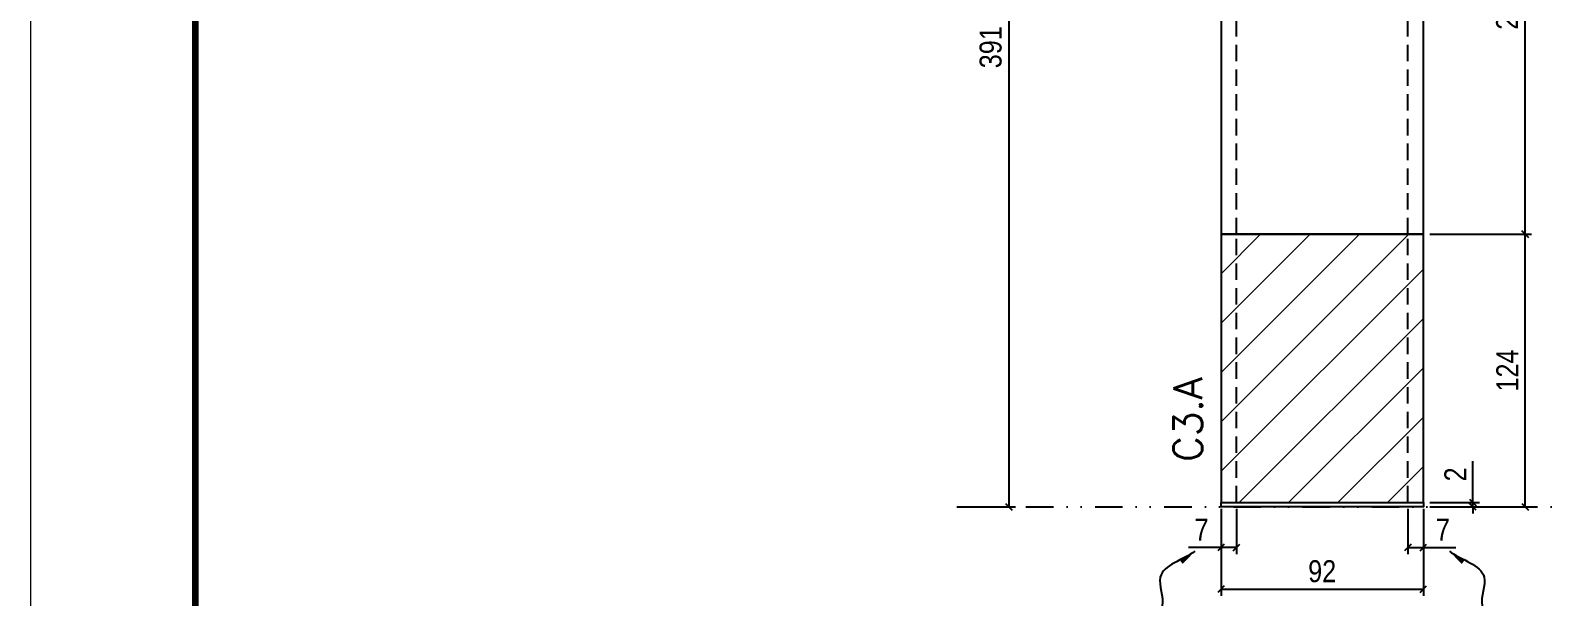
# Model space of a CAD drawing. Extents: x 2949 to 9203, y -16089 to 12527.
# Drawn here: x 4534 to 5225, y 2639 to 2896 of the extents above; entities that cross this region are included whole.
import ezdxf

# ---------------------------------------------------------------- set-up
doc = ezdxf.new("R2010")
doc.units = 0
for name, pattern in [('DASHED', [0.75, 0.5, -0.25]), ('DIVIDE2', [0.625, 0.25, -0.125, 0, -0.125, 0, -0.125]), ('HIDDEN', [0.375, 0.25, -0.125])]:
    doc.linetypes.add(name, pattern=pattern)
for name, color, linetype in [('COTA', 241, 'Continuous'), ('cotas', 4, 'Continuous'), ('Nível', 160, 'Continuous'), ('Painéis', 200, 'Continuous'), ('Sarrafo de Pressão', 42, 'HIDDEN')]:
    doc.layers.add(name, color=color, linetype=linetype)
for name, color, linetype, lineweight in [('Folhas', 255, 'Continuous', 9), ('Hachura', 251, 'Continuous', 9), ('SARRAFO DE PRESSAO', 251, 'DASHED', 9), ('Texto Seção', 7, 'Continuous', 15)]:
    doc.layers.add(name, color=color, linetype=linetype, lineweight=lineweight)
doc.styles.add('COTA TECNICA', font='techl___.ttf', dxfattribs={"height": 10})
doc.styles.add('COTA TECNICA-50', font='techl___.ttf', dxfattribs={"height": 10})
doc.styles.add('REGUA-120', font='ROMANS.shx', dxfattribs={"height": 15})
doc.styles.get("Standard").update_dxf_attribs({"font": 'arial.ttf'})
doc.dimstyles.new('COTA PAINEL-50', dxfattribs={"dimtxt": 10, "dimasz": 3, "dimexe": 3, "dimexo": 3, "dimgap": 3, "dimtad": 1, "dimdec": 1, "dimzin": 12, "dimdsep": 46, "dimtxsty": 'COTA TECNICA-50', "dimblk1": 'OBLIQUE', "dimblk2": 'OBLIQUE', "dimsah": 1, "dimcen": 0.9, "dimclrd": 4, "dimclre": 4, "dimclrt": 240, "dimadec": 1, "dimazin": 3, "dimtfac": 1, "dimtdec": 1, "dimtmove": 0, "dimatfit": 3, "dimfxl": 1, "dimtolj": 1, "dimtzin": 12, "dimarcsym": 0})
doc.dimstyles.new('PAINEL', dxfattribs={"dimtxt": 10, "dimasz": 3, "dimexe": 3, "dimexo": 3, "dimgap": 3, "dimtad": 1, "dimdec": 1, "dimzin": 12, "dimdsep": 46, "dimtxsty": 'COTA TECNICA', "dimblk1": 'OBLIQUE', "dimblk2": 'OBLIQUE', "dimsah": 1, "dimcen": 0.9, "dimclrd": 4, "dimclre": 4, "dimclrt": 240, "dimadec": 1, "dimazin": 3, "dimtfac": 1, "dimtdec": 1, "dimtmove": 0, "dimatfit": 3, "dimfxl": 1, "dimtolj": 1, "dimtzin": 12, "dimarcsym": 0})
doc.dimstyles.get("Standard").update_dxf_attribs({"dimtxt": 0.18, "dimasz": 0.18, "dimexe": 0.18, "dimexo": 0.0625, "dimgap": 0.09, "dimtad": 0, "dimtih": 1, "dimtoh": 1, "dimdec": 4, "dimzin": 0, "dimdsep": 46, "dimtxsty": 'Standard', "dimcen": 0.09, "dimadec": 0, "dimazin": 0, "dimtfac": 1, "dimtdec": 4, "dimtofl": 0, "dimtmove": 0, "dimatfit": 3, "dimfxl": 1, "dimtolj": 1, "dimtzin": 0, "dimarcsym": 0})

# ---------------------------------------------------------------- blocks, each defined once
blk = doc.blocks.new('9999999999')
at = {"layer": 'Folhas'}
blk.add_lwpolyline([(98138.98, 34190.21), (99623.98, 34190.21), (99623.98, 35240.21), (98138.98, 35240.21)], close=True, dxfattribs=at)
at = {"layer": 'Folhas', "color": 30, "const_width": 3}
blk.add_lwpolyline([(98213.98, 34230.21), (99583.98, 34230.21), (99583.98, 35200.21), (98213.98, 35200.21)], close=True, dxfattribs=at)
blk = doc.blocks.new('_Oblique')
at = {"color": 0, "linetype": 'ByBlock', "lineweight": -2}
blk.add_line((-0.5, -0.5), (0.5, 0.5), dxfattribs=at)
blk = doc.blocks.new('*D1191')
at = {"layer": 'cotas', "color": 4, "linetype": 'ByBlock', "lineweight": -2, "transparency": 16777216}
for p, q in [((4958.19, 3070.42), (4981.91, 3070.42)), ((4978.91, 3070.42), (4978.91, 2679.42)), ((4958.19, 2679.42), (4981.91, 2679.42))]:
    blk.add_line(p, q, dxfattribs=at)
at = {"layer": 'Defpoints', "color": 0, "linetype": 'ByBlock', "transparency": 16777216}
for p in [(4955.19, 3070.42), (4955.19, 2679.42), (4978.91, 2679.42)]:
    blk.add_point(p, dxfattribs=at)
at = {"layer": 'cotas', "color": 4, "linetype": 'ByBlock', "lineweight": -2, "transparency": 16777216, "xscale": 3, "yscale": 3, "zscale": 3}
for p, rotation in [((4978.91, 3070.42), 90), ((4978.91, 2679.42), 270)]:
    blk.add_blockref('_Oblique', p, dxfattribs=dict(at, rotation=rotation))
at = {"layer": 'cotas', "color": 240, "linetype": 'ByBlock', "transparency": 16777216, "insert": (4970.66, 2888.52), "char_height": 10, "attachment_point": 5, "rotation": 90, "style": 'COTA TECNICA'}
blk.add_mtext('\\A1;391', dxfattribs=at)
blk = doc.blocks.new('*D1169')
at = {"layer": 'COTA', "color": 4, "lineweight": -2, "transparency": 16777216}
for p, q in [((5075.36, 2678.42), (5075.36, 2638.96)), ((5167.36, 2678.42), (5167.36, 2638.96)), ((5075.36, 2641.96), (5167.36, 2641.96))]:
    blk.add_line(p, q, dxfattribs=at)
at = {"layer": 'Defpoints', "color": 0, "transparency": 16777216}
for p in [(5075.36, 2681.42), (5167.36, 2681.42), (5167.36, 2641.96)]:
    blk.add_point(p, dxfattribs=at)
at = {"layer": 'COTA', "color": 4, "lineweight": -2, "transparency": 16777216, "xscale": 3, "yscale": 3, "zscale": 3, "rotation": 180}
blk.add_blockref('_Oblique', (5075.36, 2641.96), dxfattribs=at)
at = {"layer": 'COTA', "color": 4, "lineweight": -2, "transparency": 16777216, "xscale": 3, "yscale": 3, "zscale": 3}
blk.add_blockref('_Oblique', (5167.36, 2641.96), dxfattribs=at)
at = {"layer": 'COTA', "color": 240, "transparency": 16777216, "insert": (5121.36, 2650.05), "char_height": 10, "attachment_point": 5, "style": 'COTA TECNICA'}
blk.add_mtext('\\A1;92', dxfattribs=at)
blk = doc.blocks.new('*D1170')
at = {"layer": 'COTA', "color": 4, "lineweight": -2, "transparency": 16777216}
for p, q in [((5170.36, 2803.42), (5216.6, 2803.42)), ((5213.6, 2679.42), (5213.6, 2803.42)), ((5170.36, 2679.42), (5216.6, 2679.42))]:
    blk.add_line(p, q, dxfattribs=at)
at = {"layer": 'Defpoints', "color": 0, "transparency": 16777216}
for p in [(5167.36, 2803.42), (5213.6, 2803.42), (5167.36, 2679.42)]:
    blk.add_point(p, dxfattribs=at)
at = {"layer": 'COTA', "color": 4, "lineweight": -2, "transparency": 16777216, "xscale": 3, "yscale": 3, "zscale": 3}
for p, rotation in [((5213.6, 2803.42), 90), ((5213.6, 2679.42), 270)]:
    blk.add_blockref('_Oblique', p, dxfattribs=dict(at, rotation=rotation))
at = {"layer": 'COTA', "color": 240, "transparency": 16777216, "insert": (5205.53, 2741.42), "char_height": 10, "attachment_point": 5, "rotation": 90, "style": 'COTA TECNICA-50'}
blk.add_mtext('\\A1;124', dxfattribs=at)
blk = doc.blocks.new('*D1171')
at = {"layer": 'COTA', "color": 4, "lineweight": -2, "transparency": 16777216}
for p, q in [((5189.89, 2681.42), (5189.89, 2700.22)), ((5170.36, 2681.42), (5192.89, 2681.42)), ((5170.36, 2679.42), (5192.89, 2679.42)), ((5189.89, 2679.42), (5189.89, 2681.42)), ((5189.89, 2679.42), (5189.89, 2676.42))]:
    blk.add_line(p, q, dxfattribs=at)
at = {"layer": 'Defpoints', "color": 0, "transparency": 16777216}
for p in [(5167.36, 2681.42), (5167.36, 2679.42), (5189.89, 2679.42)]:
    blk.add_point(p, dxfattribs=at)
at = {"layer": 'COTA', "color": 4, "lineweight": -2, "transparency": 16777216, "xscale": 3, "yscale": 3, "zscale": 3}
for p, rotation in [((5189.89, 2681.42), 270), ((5189.89, 2679.42), 90)]:
    blk.add_blockref('_Oblique', p, dxfattribs=dict(at, rotation=rotation))
at = {"layer": 'COTA', "color": 240, "transparency": 16777216, "insert": (5181.89, 2694.16), "char_height": 10, "attachment_point": 5, "rotation": 90, "style": 'COTA TECNICA-50'}
blk.add_mtext('\\A1;2', dxfattribs=at)
blk = doc.blocks.new('*D1172')
at = {"layer": 'COTA', "color": 4, "linetype": 'ByBlock', "lineweight": -2, "transparency": 16777216}
for p, q in [((5159.36, 3018.22), (5216.6, 3018.22)), ((5213.6, 2803.42), (5213.6, 3018.22)), ((5170.36, 2803.42), (5216.6, 2803.42))]:
    blk.add_line(p, q, dxfattribs=at)
at = {"layer": 'Defpoints', "color": 0, "linetype": 'ByBlock', "transparency": 16777216}
for p in [(5156.36, 3018.22), (5213.6, 3018.22), (5167.36, 2803.42)]:
    blk.add_point(p, dxfattribs=at)
at = {"layer": 'COTA', "color": 4, "linetype": 'ByBlock', "lineweight": -2, "transparency": 16777216, "xscale": 3, "yscale": 3, "zscale": 3}
for p, rotation in [((5213.6, 3018.22), 90), ((5213.6, 2803.42), 270)]:
    blk.add_blockref('_Oblique', p, dxfattribs=dict(at, rotation=rotation))
at = {"layer": 'COTA', "color": 240, "linetype": 'ByBlock', "transparency": 16777216, "insert": (5205.51, 2910.82), "char_height": 10, "attachment_point": 5, "rotation": 90, "style": 'COTA TECNICA'}
blk.add_mtext('\\A1;214.8', dxfattribs=at)
blk = doc.blocks.new('*D1184')
at = {"layer": 'COTA', "color": 4, "lineweight": -2, "transparency": 16777216}
for p, q in [((5075.36, 2676.42), (5075.36, 2657.91)), ((5082.36, 2678.42), (5082.36, 2657.91)), ((5075.36, 2660.91), (5060.63, 2660.91)), ((5082.36, 2660.91), (5075.36, 2660.91))]:
    blk.add_line(p, q, dxfattribs=at)
at = {"layer": 'Defpoints', "color": 0, "transparency": 16777216}
for p in [(5075.36, 2679.42), (5082.36, 2681.42), (5075.36, 2660.91)]:
    blk.add_point(p, dxfattribs=at)
at = {"layer": 'COTA', "color": 4, "lineweight": -2, "transparency": 16777216, "xscale": 3, "yscale": 3, "zscale": 3, "rotation": 180}
blk.add_blockref('_Oblique', (5075.36, 2660.91), dxfattribs=at)
at = {"layer": 'COTA', "color": 4, "lineweight": -2, "transparency": 16777216, "xscale": 3, "yscale": 3, "zscale": 3}
blk.add_blockref('_Oblique', (5082.36, 2660.91), dxfattribs=at)
at = {"layer": 'COTA', "color": 240, "transparency": 16777216, "insert": (5066.5, 2668.98), "char_height": 10, "attachment_point": 5, "style": 'COTA TECNICA-50'}
blk.add_mtext('\\A1;7', dxfattribs=at)
blk = doc.blocks.new('*D1185')
at = {"layer": 'COTA', "color": 4, "lineweight": -2, "transparency": 16777216}
for p, q in [((5160.36, 2678.42), (5160.36, 2657.91)), ((5167.36, 2676.42), (5167.36, 2657.91)), ((5160.36, 2660.91), (5167.36, 2660.91)), ((5167.36, 2660.91), (5182.09, 2660.91))]:
    blk.add_line(p, q, dxfattribs=at)
at = {"layer": 'Defpoints', "color": 0, "transparency": 16777216}
for p in [(5160.36, 2681.42), (5167.36, 2679.42), (5167.36, 2660.91)]:
    blk.add_point(p, dxfattribs=at)
at = {"layer": 'COTA', "color": 4, "lineweight": -2, "transparency": 16777216, "xscale": 3, "yscale": 3, "zscale": 3, "rotation": 180}
blk.add_blockref('_Oblique', (5160.36, 2660.91), dxfattribs=at)
at = {"layer": 'COTA', "color": 4, "lineweight": -2, "transparency": 16777216, "xscale": 3, "yscale": 3, "zscale": 3}
blk.add_blockref('_Oblique', (5167.36, 2660.91), dxfattribs=at)
at = {"layer": 'COTA', "color": 240, "transparency": 16777216, "insert": (5176.23, 2668.98), "char_height": 10, "attachment_point": 5, "style": 'COTA TECNICA-50'}
blk.add_mtext('\\A1;7', dxfattribs=at)

msp = doc.modelspace()

# ---------------------------------------------------------------- hatches: boundary and pattern name
at = {"layer": 'Hachura'}
h = msp.add_hatch(dxfattribs=at)
h.set_pattern_fill('ANSI31', color=256, scale=5)
h.paths.add_polyline_path([(5167.36, 2803.42), (5075.36, 2803.42), (5075.36, 2681.42), (5167.36, 2681.42)])

# ---------------------------------------------------------------- linework, layer by layer
at = {"layer": 'Nível', "color": 4, "linetype": 'DIVIDE2', "ltscale": 50}
msp.add_line((4955.19, 2679.42), (5965.53, 2679.42), dxfattribs=at)
at = {"layer": 'Painéis'}
for p, q in [((5075.36, 3018.22), (5075.36, 2803.42)), ((5167.36, 2803.42), (5167.36, 2986.42)), ((5075.36, 2803.42), (5167.36, 2803.42))]:
    msp.add_line(p, q, dxfattribs=at)
for points in [[(5075.36, 2681.42), (5167.36, 2681.42), (5167.36, 2803.42), (5075.36, 2803.42)], [(5075.36, 2681.42), (5167.36, 2681.42), (5167.36, 2679.42), (5075.36, 2679.42)]]:
    msp.add_lwpolyline(points, close=True, dxfattribs=at)
at = {"layer": 'Sarrafo de Pressão', "ltscale": 30}
for p, q in [((5082.36, 2803.42), (5082.36, 3018.22)), ((5160.36, 2803.42), (5160.36, 2986.42)), ((5082.36, 2681.42), (5082.36, 2803.42)), ((5160.36, 2681.42), (5160.36, 2803.42))]:
    msp.add_line(p, q, dxfattribs=at)

# ---------------------------------------------------------------- block references
at = {"layer": 'SARRAFO DE PRESSAO', "color": 6, "linetype": 'ByBlock'}
msp.add_blockref('9999999999', (-93604.94, -31902.07), dxfattribs=at)

# ---------------------------------------------------------------- texts
at = {"layer": 'Texto Seção', "insert": (5066.82, 2699.88), "char_height": 13, "width": 285.3299, "attachment_point": 7, "rotation": 90, "style": 'REGUA-120'}
msp.add_mtext('C3.A', dxfattribs=at)

# ---------------------------------------------------------------- dimensions: what is measured, and where the dimension line sits
at = {"layer": 'COTA', "linetype": 'ByBlock'}
dim = msp.add_linear_dim(base=(5213.6, 3018.22), p1=(5167.36, 2803.42), p2=(5156.36, 3018.22), angle=90, dimstyle='PAINEL', override={"dimtmove": 1}, dxfattribs=at)
dim.commit()
dim.dimension.update_dxf_attribs({"geometry": '*D1172', "text_midpoint": (5205.51, 2910.82)})
at = {"layer": 'COTA'}
for base, p1, p2, angle, picture, middle in [((5213.6, 2803.42), (5167.36, 2679.42), (5167.36, 2803.42), 90, '*D1170', (5205.53, 2741.42)), ((5075.36, 2660.91), (5082.36, 2681.42), (5075.36, 2679.42), 180, '*D1184', (5066.5, 2668.98))]:
    dim = msp.add_linear_dim(base=base, p1=p1, p2=p2, angle=angle, dimstyle='COTA PAINEL-50', dxfattribs=at)
    dim.commit()
    dim.dimension.update_dxf_attribs({"geometry": picture, "text_midpoint": middle})
dim = msp.add_linear_dim(base=(5189.89, 2679.42), p1=(5167.36, 2681.42), p2=(5167.36, 2679.42), angle=90, dimstyle='COTA PAINEL-50', dxfattribs=at)
dim.commit()
dim.dimension.update_dxf_attribs({"geometry": '*D1171', "text_midpoint": (5189.89, 2694.16), "dimtype": 160})
dim = msp.add_linear_dim(base=(5167.36, 2641.96), p1=(5075.36, 2681.42), p2=(5167.36, 2681.42), dimstyle='PAINEL', override={"dimarcsym": 2}, dxfattribs=at)
dim.commit()
dim.dimension.update_dxf_attribs({"geometry": '*D1169', "text_midpoint": (5121.36, 2650.05)})
dim = msp.add_linear_dim(base=(5167.36, 2660.91), p1=(5160.36, 2681.42), p2=(5167.36, 2679.42), dimstyle='COTA PAINEL-50', dxfattribs=at)
dim.commit()
dim.dimension.update_dxf_attribs({"geometry": '*D1185', "text_midpoint": (5176.23, 2668.98)})
at = {"layer": 'cotas', "linetype": 'ByBlock'}
dim = msp.add_linear_dim(base=(4978.91, 2679.42), p1=(4955.19, 3070.42), p2=(4955.19, 2679.42), angle=90, dimstyle='PAINEL', dxfattribs=at)
dim.commit()
dim.dimension.update_dxf_attribs({"geometry": '*D1191', "text_midpoint": (4978.91, 2888.52), "dimtype": 160})

# ---------------------------------------------------------------- leaders
at = {"layer": 'COTA', "path_type": 1}
for points in [[(5063.53, 2659.24), (5047.75, 2647.4), (5048.67, 2634.39), (5043.12, 2624.61)], [(5179.19, 2659.24), (5194.98, 2647.4), (5194.05, 2634.39), (5199.6, 2624.61)]]:
    msp.add_leader(points, dimstyle='Standard', override={"dimasz": 8}, dxfattribs=at)

doc.saveas('drawing.dxf')
